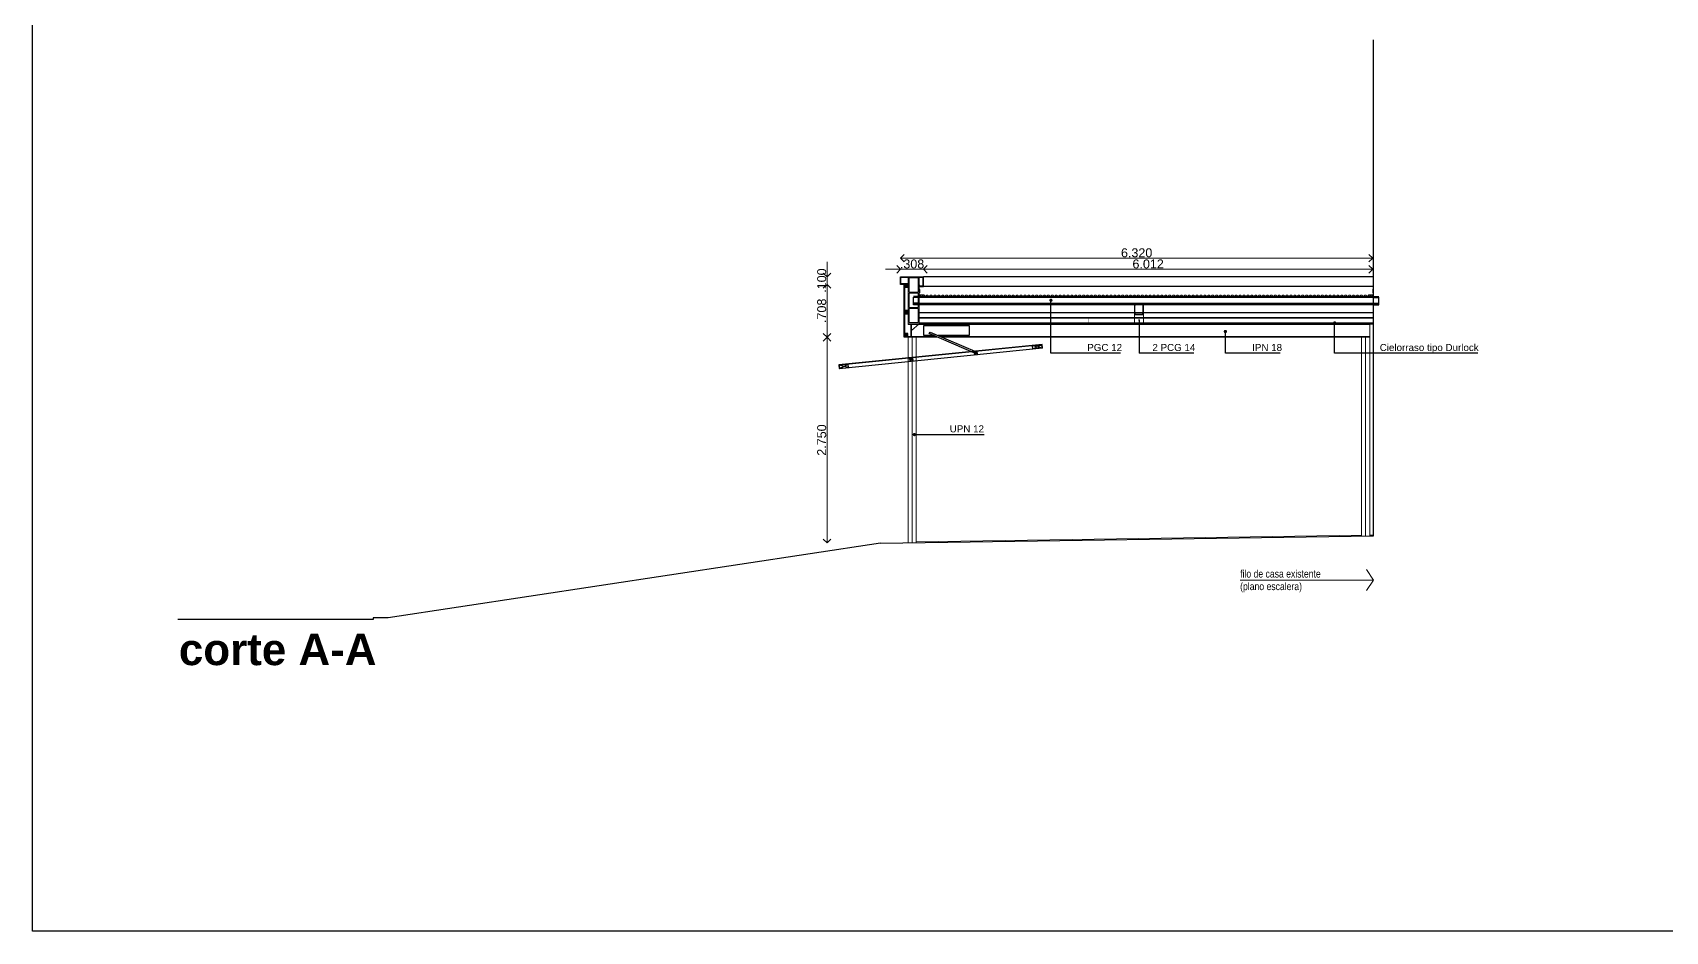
# Model space of a CAD drawing. Header units: millimetres. Extents: x 11902 to 12193, y 9935 to 10135.
# Drawn here: x 11902.22 to 11924.08, y 10058.99 to 10071.01 of the extents above; entities that cross this region are included whole.
import ezdxf

# ---------------------------------------------------------------- set-up
doc = ezdxf.new("R2010")
doc.units = ezdxf.units.MM
doc.linetypes.add('ACAD_ISO02W100', pattern=[15, 12, -3])
doc.layers.get('Defpoints').update_dxf_attribs({"color": 254})
doc.layers.add('000-COTAS ACUMULADAS', color=7, linetype='Continuous', lineweight=9, true_color=0xd10a0d)
doc.layers.add('cotas', color=7, linetype='Continuous', lineweight=5, true_color=0x1755a1)
for name, color, linetype in [('01-MUROS', 7, 'Continuous'), ('02-CARPINTERÍAS', 62, 'Continuous'), ('03-PROYECCIONES', 14, 'Continuous'), ('Estructura metalica', 155, 'Continuous')]:
    doc.layers.add(name, color=color, linetype=linetype)
doc.layers.add('A_Construccion Seca', color=146, linetype='Continuous', lineweight=13)
doc.layers.add('Construccion Seca', color=146, linetype='Continuous', lineweight=13)
doc.styles.add('arial1', font='arial.ttf', dxfattribs={"height": 0.002})
doc.styles.get("Standard").update_dxf_attribs({"font": 'arial.ttf'})
doc.dimstyles.new('ann linear', dxfattribs={"dimtxt": 0.12, "dimasz": 0.1, "dimexe": 0.01, "dimexo": 0.01, "dimgap": 0.01, "dimtad": 1, "dimzin": 4, "dimdsep": 46, "dimtxsty": 'Standard', "dimblk": 'OPEN90', "dimcen": 0.1, "dimse1": 1, "dimse2": 1, "dimclrd": 256, "dimclre": 1, "dimclrt": 256, "dimadec": 0, "dimazin": 0, "dimtfac": 1, "dimtix": 1, "dimtmove": 0, "dimatfit": 3, "dimldrblk": 'DOT', "dimfxl": 0, "dimtolj": 1, "dimtzin": 0, "dimlwd": -1, "dimarcsym": 0})

# ---------------------------------------------------------------- blocks, each defined once
blk = doc.blocks.new('_OPEN90')
at = {"color": 0, "linetype": 'ByBlock'}
for p, q in [((0, 0), (-1, 0)), ((-0.5, 0.5), (0, 0)), ((0, 0), (-0.5, -0.5))]:
    blk.add_line(p, q, dxfattribs=at)
blk = doc.blocks.new('*D204')
at = {"layer": 'cotas', "transparency": 16777216}
blk.add_line((11912.855, 10064.282), (11912.855, 10066.832), dxfattribs=at)
at = {"layer": 'Defpoints', "color": 0, "transparency": 16777216}
for p in [(11912.855, 10066.932), (11913.939, 10066.932), (11913.939, 10064.182)]:
    blk.add_point(p, dxfattribs=at)
at = {"layer": 'cotas', "transparency": 16777216, "xscale": 0.1, "yscale": 0.1, "zscale": 0.1}
for p, rotation in [((11912.855, 10066.932), 90), ((11912.855, 10064.182), 270)]:
    blk.add_blockref('_OPEN90', p, dxfattribs=dict(at, rotation=rotation))
at = {"layer": 'cotas', "transparency": 16777216, "insert": (11912.784, 10065.557), "char_height": 0.12, "attachment_point": 5, "rotation": 90}
blk.add_mtext('\\A1;2.750', dxfattribs=at)
blk = doc.blocks.new('_DOT')
at = {"color": 0, "linetype": 'ByBlock', "lineweight": -2}
blk.add_line((-0.5, 0), (-1, 0), dxfattribs=at)
at = {"color": 0, "linetype": 'ByBlock', "lineweight": -2, "const_width": 0.5}
blk.add_lwpolyline([(-0.25, 0, 1), (0.25, 0, 1)], format="xyb", close=True, dxfattribs=at)
blk = doc.blocks.new('*D205')
at = {"layer": 'cotas', "transparency": 16777216}
blk.add_line((11912.855, 10067.032), (11912.855, 10067.54), dxfattribs=at)
at = {"layer": 'Defpoints', "color": 0, "transparency": 16777216}
for p in [(11912.855, 10067.64), (11913.839, 10067.64), (11913.939, 10066.932)]:
    blk.add_point(p, dxfattribs=at)
at = {"layer": 'cotas', "transparency": 16777216, "xscale": 0.1, "yscale": 0.1, "zscale": 0.1}
for p, rotation in [((11912.855, 10067.64), 90), ((11912.855, 10066.932), 270)]:
    blk.add_blockref('_OPEN90', p, dxfattribs=dict(at, rotation=rotation))
at = {"layer": 'cotas', "transparency": 16777216, "insert": (11912.784, 10067.286), "char_height": 0.12, "attachment_point": 5, "rotation": 90}
blk.add_mtext('\\A1;.708', dxfattribs=at)
blk = doc.blocks.new('*D206')
at = {"layer": 'cotas', "transparency": 16777216}
for p, q in [((11912.855, 10067.84), (11912.855, 10067.94)), ((11912.855, 10067.64), (11912.855, 10067.74)), ((11912.855, 10067.54), (11912.855, 10067.44))]:
    blk.add_line(p, q, dxfattribs=at)
at = {"layer": 'Defpoints', "color": 0, "transparency": 16777216}
for p in [(11912.855, 10067.74), (11913.839, 10067.74), (11913.839, 10067.64)]:
    blk.add_point(p, dxfattribs=at)
at = {"layer": 'cotas', "transparency": 16777216, "xscale": 0.1, "yscale": 0.1, "zscale": 0.1}
for p, rotation in [((11912.855, 10067.74), 270), ((11912.855, 10067.64), 90)]:
    blk.add_blockref('_OPEN90', p, dxfattribs=dict(at, rotation=rotation))
at = {"layer": 'cotas', "transparency": 16777216, "insert": (11912.784, 10067.69), "char_height": 0.12, "attachment_point": 5, "rotation": 90}
blk.add_mtext('\\A1;.100', dxfattribs=at)
blk = doc.blocks.new('*D207')
at = {"layer": 'cotas', "transparency": 16777216}
for p, q in [((11913.739, 10067.841), (11913.639, 10067.841)), ((11913.839, 10067.841), (11914.147, 10067.841)), ((11914.247, 10067.841), (11914.347, 10067.841))]:
    blk.add_line(p, q, dxfattribs=at)
at = {"layer": 'Defpoints', "color": 0, "transparency": 16777216}
for p in [(11914.147, 10067.841), (11913.839, 10067.74), (11914.147, 10067.74)]:
    blk.add_point(p, dxfattribs=at)
at = {"layer": 'cotas', "transparency": 16777216, "xscale": 0.1, "yscale": 0.1, "zscale": 0.1}
blk.add_blockref('_OPEN90', (11913.839, 10067.841), dxfattribs=at)
at = {"layer": 'cotas', "transparency": 16777216, "xscale": 0.1, "yscale": 0.1, "zscale": 0.1, "rotation": 180}
blk.add_blockref('_OPEN90', (11914.147, 10067.841), dxfattribs=at)
at = {"layer": 'cotas', "transparency": 16777216, "insert": (11913.993, 10067.912), "char_height": 0.12, "attachment_point": 5}
blk.add_mtext('\\A1;.308', dxfattribs=at)
blk = doc.blocks.new('*D208')
at = {"layer": 'cotas', "transparency": 16777216}
blk.add_line((11914.247, 10067.841), (11920.059, 10067.841), dxfattribs=at)
at = {"layer": 'Defpoints', "color": 0, "transparency": 16777216}
for p in [(11920.159, 10067.841), (11914.147, 10067.74), (11920.159, 10067.692)]:
    blk.add_point(p, dxfattribs=at)
at = {"layer": 'cotas', "transparency": 16777216, "xscale": 0.1, "yscale": 0.1, "zscale": 0.1, "rotation": 180}
blk.add_blockref('_OPEN90', (11914.147, 10067.841), dxfattribs=at)
at = {"layer": 'cotas', "transparency": 16777216, "xscale": 0.1, "yscale": 0.1, "zscale": 0.1}
blk.add_blockref('_OPEN90', (11920.159, 10067.841), dxfattribs=at)
at = {"layer": 'cotas', "transparency": 16777216, "insert": (11917.153, 10067.912), "char_height": 0.12, "attachment_point": 5}
blk.add_mtext('\\A1;6.012', dxfattribs=at)
blk = doc.blocks.new('*D209')
at = {"layer": 'cotas', "transparency": 16777216}
blk.add_line((11913.939, 10067.99), (11920.059, 10067.99), dxfattribs=at)
at = {"layer": 'Defpoints', "color": 0, "transparency": 16777216}
for p in [(11920.159, 10067.99), (11913.839, 10067.74), (11920.159, 10067.692)]:
    blk.add_point(p, dxfattribs=at)
at = {"layer": 'cotas', "transparency": 16777216, "xscale": 0.1, "yscale": 0.1, "zscale": 0.1, "rotation": 180}
blk.add_blockref('_OPEN90', (11913.839, 10067.99), dxfattribs=at)
at = {"layer": 'cotas', "transparency": 16777216, "xscale": 0.1, "yscale": 0.1, "zscale": 0.1}
blk.add_blockref('_OPEN90', (11920.159, 10067.99), dxfattribs=at)
at = {"layer": 'cotas', "transparency": 16777216, "insert": (11916.999, 10068.061), "char_height": 0.12, "attachment_point": 5}
blk.add_mtext('\\A1;6.320', dxfattribs=at)

msp = doc.modelspace()

# ---------------------------------------------------------------- hatches: boundary and pattern name
at = {"layer": '02-CARPINTERÍAS'}
h = msp.add_hatch(color=253, dxfattribs=at)
h.dxf.hatch_style = 1
h.paths.add_polyline_path([(11917.0293, 10067.3743), (11916.9693, 10067.3743), (11916.9693, 10067.2343), (11917.0293, 10067.2343), (11917.0293, 10067.238, 0.4052533), (11917.0249, 10067.2425), (11916.985, 10067.2439, -0.4052533), (11916.9763, 10067.2529), (11916.9763, 10067.3557, -0.4022877), (11916.9849, 10067.3647), (11917.0249, 10067.3661, 0.4022877), (11917.0293, 10067.3706)])
h.paths.add_polyline_path([(11917.0893, 10067.3743), (11917.0293, 10067.3743), (11917.0293, 10067.3706, 0.4052533), (11917.0336, 10067.3661), (11917.0735, 10067.3647, -0.4052533), (11917.0823, 10067.3557), (11917.0823, 10067.2529, -0.4022877), (11917.0736, 10067.2439), (11917.0336, 10067.2425, 0.4022877), (11917.0293, 10067.238), (11917.0293, 10067.2343), (11917.0893, 10067.2343)])
h = msp.add_hatch(color=253, dxfattribs=at)
h.dxf.hatch_style = 1
h.paths.add_polyline_path([(11914.098, 10067.1124), (11920.1584, 10067.1124), (11920.1584, 10067.1194), (11914.098, 10067.1194)])

# ---------------------------------------------------------------- linework, layer by layer
for p, q in [((11915.8517, 10066.7184), (11915.8517, 10067.4267)), ((11920.1693, 10067.2594), (11914.0872, 10067.2594)), ((11920.1693, 10067.2581), (11914.0872, 10067.2581)), ((11920.1693, 10067.1907), (11914.0872, 10067.1907)), ((11920.1693, 10067.1894), (11914.0872, 10067.1894)), ((11917.0314, 10067.1621), (11917.0314, 10066.7184)), ((11918.1869, 10066.7184), (11918.1869, 10067.0089)), ((11919.6495, 10066.7184), (11919.6495, 10067.124))]:
    msp.add_line(p, q)
for points, const_width in [([(11915.8626, 10067.4267, 1), (11915.8408, 10067.4267, 1)], 0.0218), ([(11917.0259, 10067.1621, 1), (11917.0368, 10067.1621, 1)], 0.0109), ([(11918.1977, 10067.0089, 1), (11918.176, 10067.0089, 1)], 0.0218), ([(11919.6604, 10067.124, 1), (11919.6386, 10067.124, 1)], 0.0218), ([(11914.0348, 10065.6301, 1), (11914.013, 10065.6301, 1)], 0.0218)]:
    msp.add_lwpolyline(points, format="xyb", close=True, dxfattribs=dict(const_width=const_width))
msp.add_lwpolyline([(11914.098, 10067.1124), (11920.1584, 10067.1124), (11920.1584, 10067.1194), (11914.098, 10067.1194)], close=True)
for points in [[(11916.7808, 10066.7184), (11915.8517, 10066.7184)], [(11917.7644, 10066.7184), (11917.0314, 10066.7184)], [(11918.9199, 10066.7184), (11918.1869, 10066.7184)], [(11921.5666, 10066.7184), (11919.6495, 10066.7184)], [(11914.0239, 10065.6301), (11914.9569, 10065.6301)]]:
    msp.add_lwpolyline(points)
at = {"layer": '000-COTAS ACUMULADAS'}
for p, q in [((11914.0928, 10067.6342), (11914.0872, 10067.6404)), ((11920.1637, 10067.6342), (11920.1693, 10067.6404))]:
    msp.add_line(p, q, dxfattribs=at)
for points in [[(11914.0925, 10067.5609), (11914.0925, 10067.526), (11914.0975, 10067.526), (11914.0975, 10067.5723), (11914.09, 10067.5905), (11914.09, 10067.6291), (11914.0928, 10067.6342)], [(11920.164, 10067.5609), (11920.164, 10067.526), (11920.159, 10067.526), (11920.159, 10067.5723), (11920.1665, 10067.5905), (11920.1665, 10067.6291), (11920.1637, 10067.6342)], [(11914.09, 10067.5016), (11914.09, 10067.5648), (11914.095, 10067.5648), (11914.095, 10067.531)], [(11914.09, 10067.5016), (11914.15, 10067.5016), (11914.1596, 10067.4898)], [(11920.1665, 10067.5016), (11920.1064, 10067.5016), (11920.0969, 10067.4898)], [(11920.1665, 10067.5016), (11920.1665, 10067.5648), (11920.1615, 10067.5648), (11920.1615, 10067.531)], [(11918.3858, 10063.6842), (11920.1693, 10063.6842), (11920.0767, 10063.5425)], [(11918.5621, 10063.6842), (11920.1693, 10063.6842), (11920.0767, 10063.8259)]]:
    msp.add_lwpolyline(points, dxfattribs=at)
at = {"layer": '01-MUROS'}
for p, q in [((11920.1693, 10064.2768), (11920.1693, 10070.9118)), ((11913.5693, 10064.1768), (11906.9793, 10063.1768)), ((11913.5693, 10064.1768), (11920.1693, 10064.2768)), ((11906.7793, 10063.1568), (11904.1668, 10063.1568)), ((11906.9793, 10063.1768), (11906.7793, 10063.1768)), ((11906.7793, 10063.1768), (11906.7793, 10063.1568))]:
    msp.add_line(p, q, dxfattribs=at)
at = {"layer": '02-CARPINTERÍAS'}
for p, q in [((11913.9379, 10067.6012), (11913.8943, 10067.6448)), ((11913.8943, 10067.6012), (11913.9379, 10067.6448)), ((11920.1693, 10067.7398), (11914.1471, 10067.7398)), ((11920.1693, 10067.613), (11914.1471, 10067.613)), ((11913.9379, 10067.2455), (11913.8943, 10067.2892)), ((11913.8943, 10067.2455), (11913.9379, 10067.2892)), ((11913.9379, 10066.9374), (11913.8943, 10066.9811)), ((11913.8943, 10066.9374), (11913.9379, 10066.9811)), ((11913.9379, 10066.9374), (11913.9379, 10066.9324)), ((11914.8707, 10066.7016), (11914.8229, 10066.7407)), ((11914.8273, 10066.6972), (11914.8664, 10066.745)), ((11915.7341, 10066.7882), (11915.6067, 10066.8193)), ((11915.6111, 10066.7759), (11915.7297, 10066.8317)), ((11913.144, 10066.5283), (11913.0166, 10066.5594)), ((11913.021, 10066.516), (11913.1396, 10066.5717)), ((11914.0074, 10066.6149), (11913.9596, 10066.654)), ((11913.9639, 10066.6106), (11914.003, 10066.6584))]:
    msp.add_line(p, q, dxfattribs=at)
for points in [[(11902.2223, 10089.1812), (11942.0858, 10089.1812), (11942.0858, 10058.9852), (11902.2223, 10058.9852)], [(11913.8943, 10067.6012), (11913.9379, 10067.6012), (11913.9379, 10067.6448), (11913.8943, 10067.6448)], [(11913.8943, 10067.2455), (11913.9379, 10067.2455), (11913.9379, 10067.2892), (11913.8943, 10067.2892)], [(11913.8943, 10066.9374), (11913.9379, 10066.9374), (11913.9379, 10066.9811), (11913.8943, 10066.9811)], [(11914.2232, 10066.9829), (11914.2351, 10067.002), (11914.8635, 10066.7317), (11914.8516, 10066.7126)], [(11915.7391, 10066.7887), (11915.7342, 10066.8371), (11913.0111, 10066.5639), (11913.016, 10066.5155)], [(11914.8273, 10066.6972), (11914.8707, 10066.7016), (11914.8664, 10066.745), (11914.8229, 10066.7407)], [(11915.7341, 10066.7882), (11915.6111, 10066.7759), (11915.6067, 10066.8193), (11915.7297, 10066.8317)], [(11913.021, 10066.516), (11913.144, 10066.5283), (11913.1396, 10066.5717), (11913.0166, 10066.5594)], [(11913.9639, 10066.6106), (11914.0074, 10066.6149), (11914.003, 10066.6584), (11913.9596, 10066.654)]]:
    msp.add_lwpolyline(points, close=True, dxfattribs=at)
for points in [[(11913.9379, 10066.9324), (11913.8893, 10066.9324), (11913.8893, 10067.6398), (11913.8393, 10067.6398), (11913.8393, 10067.7398), (11914.1471, 10067.7398)], [(11913.9379, 10066.9374), (11913.8943, 10066.9374), (11913.8943, 10067.6448), (11913.8443, 10067.6448), (11913.8443, 10067.7348), (11914.1421, 10067.7348)], [(11914.0921, 10067.613), (11914.1471, 10067.613), (11914.1471, 10067.7398)], [(11914.0921, 10067.613), (11914.0921, 10067.618), (11914.1421, 10067.618), (11914.1421, 10067.7348)], [(11914.287, 10066.9555), (11914.1491, 10066.9555), (11914.1491, 10067.0894), (11914.7565, 10067.0894), (11914.7565, 10066.9555), (11914.3434, 10066.9555)], [(11915.7341, 10066.7882), (11915.7297, 10066.8317), (11913.0166, 10066.5594), (11913.021, 10066.516)]]:
    msp.add_lwpolyline(points, dxfattribs=at)
at = {"layer": '03-PROYECCIONES', "linetype": 'ACAD_ISO02W100', "ltscale": 0.001}
for p, q in [((11914.0872, 10067.4794), (11914.0143, 10067.4794)), ((11914.0143, 10067.368), (11914.0143, 10067.4794)), ((11914.0872, 10067.4642), (11914.0143, 10067.4642)), ((11920.1693, 10067.4794), (11920.2422, 10067.4794)), ((11920.1693, 10067.4642), (11920.2422, 10067.4642)), ((11920.2422, 10067.368), (11920.2422, 10067.4794)), ((11914.0872, 10067.3895), (11914.0143, 10067.3895)), ((11914.0872, 10067.3743), (11914.0143, 10067.3743)), ((11914.0872, 10067.368), (11914.0143, 10067.368)), ((11920.1693, 10067.3895), (11920.2422, 10067.3895)), ((11920.1693, 10067.3743), (11920.2422, 10067.3743)), ((11920.1693, 10067.368), (11920.2422, 10067.368))]:
    msp.add_line(p, q, dxfattribs=at)
at = {"layer": 'A_Construccion Seca', "const_width": 0.0005}
for points in [[(11914.128, 10067.1207), (11914.133, 10067.1207), (11914.133, 10067.1194), (11914.098, 10067.1194), (11914.098, 10067.1223), (11914.0996, 10067.1246), (11914.0996, 10067.1843), (11914.098, 10067.1866), (11914.098, 10067.1894), (11914.133, 10067.1894), (11914.133, 10067.1881), (11914.128, 10067.1881)], [(11914.8812, 10067.1207), (11914.8862, 10067.1207), (11914.8862, 10067.1194), (11914.8512, 10067.1194), (11914.8512, 10067.1223), (11914.8527, 10067.1246), (11914.8527, 10067.1843), (11914.8512, 10067.1866), (11914.8512, 10067.1894), (11914.8862, 10067.1894), (11914.8862, 10067.1881), (11914.8812, 10067.1881)], [(11915.6344, 10067.1207), (11915.6394, 10067.1207), (11915.6394, 10067.1194), (11915.6044, 10067.1194), (11915.6044, 10067.1223), (11915.6059, 10067.1246), (11915.6059, 10067.1843), (11915.6044, 10067.1866), (11915.6044, 10067.1894), (11915.6394, 10067.1894), (11915.6394, 10067.1881), (11915.6344, 10067.1881)], [(11916.3875, 10067.1207), (11916.3926, 10067.1207), (11916.3926, 10067.1194), (11916.3576, 10067.1194), (11916.3576, 10067.1223), (11916.3591, 10067.1246), (11916.3591, 10067.1843), (11916.3576, 10067.1866), (11916.3576, 10067.1894), (11916.3926, 10067.1894), (11916.3926, 10067.1881), (11916.3875, 10067.1881)], [(11917.1407, 10067.1207), (11917.1457, 10067.1207), (11917.1457, 10067.1194), (11917.1107, 10067.1194), (11917.1107, 10067.1223), (11917.1122, 10067.1246), (11917.1122, 10067.1843), (11917.1107, 10067.1866), (11917.1107, 10067.1894), (11917.1457, 10067.1894), (11917.1457, 10067.1881), (11917.1407, 10067.1881)], [(11917.8939, 10067.1207), (11917.8989, 10067.1207), (11917.8989, 10067.1194), (11917.8639, 10067.1194), (11917.8639, 10067.1223), (11917.8654, 10067.1246), (11917.8654, 10067.1843), (11917.8639, 10067.1866), (11917.8639, 10067.1894), (11917.8989, 10067.1894), (11917.8989, 10067.1881), (11917.8939, 10067.1881)], [(11918.6471, 10067.1207), (11918.6521, 10067.1207), (11918.6521, 10067.1194), (11918.6171, 10067.1194), (11918.6171, 10067.1223), (11918.6186, 10067.1246), (11918.6186, 10067.1843), (11918.6171, 10067.1866), (11918.6171, 10067.1894), (11918.6521, 10067.1894), (11918.6521, 10067.1881), (11918.6471, 10067.1881)], [(11919.4002, 10067.1207), (11919.4052, 10067.1207), (11919.4052, 10067.1194), (11919.3702, 10067.1194), (11919.3702, 10067.1223), (11919.3718, 10067.1246), (11919.3718, 10067.1843), (11919.3702, 10067.1866), (11919.3702, 10067.1894), (11919.4052, 10067.1894), (11919.4052, 10067.1881), (11919.4002, 10067.1881)], [(11920.1284, 10067.1207), (11920.1234, 10067.1207), (11920.1234, 10067.1194), (11920.1584, 10067.1194), (11920.1584, 10067.1223), (11920.1569, 10067.1246), (11920.1569, 10067.1843), (11920.1584, 10067.1866), (11920.1584, 10067.1894), (11920.1234, 10067.1894), (11920.1234, 10067.1881), (11920.1284, 10067.1881)]]:
    msp.add_lwpolyline(points, dxfattribs=at)
at = {"layer": 'Construccion Seca', "const_width": 0.0005}
for points in [[(11914.1073, 10067.1124), (11914.098, 10067.1124, -2.4142136), (11914.097, 10067.1134), (11914.097, 10067.1206, 0.4142136), (11914.0965, 10067.1211), (11914.0872, 10067.1211)], [(11920.1491, 10067.1124), (11920.1584, 10067.1124, 2.4142136), (11920.1594, 10067.1134), (11920.1594, 10067.1206, -0.4142136), (11920.1599, 10067.1211), (11920.1693, 10067.1211)]]:
    msp.add_lwpolyline(points, format="xyb", dxfattribs=at)
at = {"layer": 'cotas'}
for p, q in [((11916.9693, 10067.2343), (11916.9693, 10067.1124)), ((11917.0893, 10067.2343), (11917.0893, 10067.1124)), ((11920.1193, 10067.1124), (11913.9393, 10067.1124)), ((11920.1193, 10067.1025), (11914.0175, 10067.1025)), ((11920.1193, 10064.2761), (11920.1193, 10067.1124)), ((11913.9393, 10064.1824), (11913.9393, 10066.9324)), ((11914.3406, 10066.9324), (11913.9393, 10066.9324)), ((11913.9943, 10064.1832), (11913.9943, 10066.9324)), ((11914.3176, 10066.9423), (11914.0175, 10066.9423)), ((11914.0493, 10064.1824), (11914.0493, 10066.9324)), ((11920.1193, 10066.9423), (11914.374, 10066.9423)), ((11920.1193, 10066.9324), (11914.397, 10066.9324)), ((11920.0093, 10064.2744), (11920.0093, 10066.9324)), ((11920.0643, 10064.2752), (11920.0643, 10066.9324)), ((11914.0493, 10064.1941), (11920.0093, 10064.2844)), ((11920.1193, 10064.2861), (11920.1593, 10064.2867))]:
    msp.add_line(p, q, dxfattribs=at)
for points in [[(11916.9763, 10067.3557, -0.4022877), (11916.9849, 10067.3647), (11917.0249, 10067.3661, 0.4022877), (11917.0293, 10067.3706), (11917.0293, 10067.3743), (11916.9693, 10067.3743), (11916.9693, 10067.2343), (11917.0293, 10067.2343), (11917.0293, 10067.238, 0.4022877), (11917.0249, 10067.2425), (11916.9849, 10067.2439, -0.4022877), (11916.9763, 10067.2529)], [(11917.0823, 10067.3557, 0.4022877), (11917.0736, 10067.3647), (11917.0336, 10067.3661, -0.4022877), (11917.0293, 10067.3706), (11917.0293, 10067.3743), (11917.0893, 10067.3743), (11917.0893, 10067.2343), (11917.0293, 10067.2343), (11917.0293, 10067.238, -0.4022877), (11917.0336, 10067.2425), (11917.0736, 10067.2439, 0.4022877), (11917.0823, 10067.2529)]]:
    msp.add_lwpolyline(points, format="xyb", close=True, dxfattribs=at)
for points in [[(11913.9897, 10067.101), (11914.0175, 10067.1025, 0.395382), (11914.0213, 10067.1065), (11914.0213, 10067.1124), (11913.9393, 10067.1124), (11913.9393, 10067.1065, 0.395382), (11913.943, 10067.1025), (11913.9709, 10067.101)], [(11913.9708, 10067.101, -0.3954828), (11913.977, 10067.0944), (11913.977, 10066.9504, -0.3954828), (11913.9708, 10066.9439)], [(11913.9897, 10066.9439, -0.3954828), (11913.9835, 10066.9504), (11913.9835, 10067.0944, -0.3954828), (11913.9897, 10067.101)], [(11913.9709, 10066.9439), (11913.943, 10066.9423, 0.395382), (11913.9393, 10066.9383), (11913.9393, 10066.9324), (11914.0213, 10066.9324), (11914.0213, 10066.9383)], [(11913.9897, 10066.9439), (11914.0175, 10066.9423, -0.395382), (11914.0213, 10066.9383)]]:
    msp.add_lwpolyline(points, format="xyb", dxfattribs=at)
at = {"layer": 'Estructura metalica', "lineweight": 0, "ltscale": 0.03}
for p, q in [((11913.9393, 10067.1124), (11913.9393, 10067.7324)), ((11914.0872, 10067.7324), (11913.9393, 10067.7324)), ((11914.0872, 10067.1124), (11914.0872, 10067.7324)), ((11920.1677, 10067.4794), (11914.0872, 10067.4794)), ((11920.172, 10067.4642), (11914.0872, 10067.4642)), ((11920.172, 10067.3895), (11914.0872, 10067.3895)), ((11920.1693, 10067.3743), (11914.0872, 10067.3743)), ((11916.9693, 10067.368), (11914.0872, 10067.368)), ((11917.0301, 10067.368), (11917.0284, 10067.368)), ((11920.1693, 10067.368), (11917.0893, 10067.368))]:
    msp.add_line(p, q, dxfattribs=at)
for points in [[(11913.9543, 10067.5374), (11914.0743, 10067.5374), (11914.0743, 10067.7274), (11913.9543, 10067.7274)], [(11913.9543, 10067.3324), (11914.0743, 10067.3324), (11914.0743, 10067.5224), (11913.9543, 10067.5224)], [(11913.9543, 10067.1274), (11914.0743, 10067.1274), (11914.0743, 10067.3174), (11913.9543, 10067.3174)]]:
    msp.add_lwpolyline(points, close=True, dxfattribs=at)
for points in [[(11918.6456, 10067.4974, 0.231286), (11918.6356, 10067.4925), (11918.6295, 10067.4843, -0.4930174), (11918.6094, 10067.4843), (11918.6033, 10067.4925, 0.231286), (11918.5933, 10067.4974, 0.231286), (11918.5833, 10067.4925), (11918.5771, 10067.4843, -0.4930174), (11918.557, 10067.4843), (11918.5509, 10067.4925, 0.231286), (11918.5409, 10067.4974, 0.231286), (11918.5309, 10067.4925), (11918.5248, 10067.4843, -0.4930174), (11918.5047, 10067.4843), (11918.4985, 10067.4925, 0.231286), (11918.4885, 10067.4974, 0.231286), (11918.4785, 10067.4925), (11918.4724, 10067.4843, -0.4930174), (11918.4523, 10067.4843), (11918.4462, 10067.4925, 0.231286), (11918.4362, 10067.4974, 0.231286), (11918.4262, 10067.4925), (11918.42, 10067.4843, -0.4930174), (11918.3999, 10067.4843), (11918.3938, 10067.4925, 0.231286), (11918.3838, 10067.4974, 0.231286), (11918.3738, 10067.4925), (11918.3677, 10067.4843, -0.4930174), (11918.3476, 10067.4843), (11918.3414, 10067.4925, 0.231286), (11918.3314, 10067.4974, 0.231286), (11918.3214, 10067.4925), (11918.3153, 10067.4843, -0.4930174), (11918.2952, 10067.4843), (11918.2891, 10067.4925, 0.231286), (11918.2791, 10067.4974, 0.231286), (11918.2691, 10067.4925), (11918.263, 10067.4843, -0.4930174), (11918.2428, 10067.4843), (11918.2367, 10067.4925, 0.231286), (11918.2267, 10067.4974, 0.231286), (11918.2167, 10067.4925), (11918.2106, 10067.4843, -0.4930174), (11918.1905, 10067.4843), (11918.1844, 10067.4925, 0.231286), (11918.1743, 10067.4974, 0.231286), (11918.1643, 10067.4925), (11918.1582, 10067.4843, -0.4930174), (11918.1381, 10067.4843), (11918.132, 10067.4925, 0.231286), (11918.122, 10067.4974, 0.231286), (11918.112, 10067.4925), (11918.1059, 10067.4843, -0.4930174), (11918.0857, 10067.4843), (11918.0796, 10067.4925, 0.231286), (11918.0696, 10067.4974, 0.231286), (11918.0596, 10067.4925), (11918.0535, 10067.4843, -0.4930174), (11918.0334, 10067.4843), (11918.0273, 10067.4925, 0.231286), (11918.0173, 10067.4974, 0.231286), (11918.0073, 10067.4925), (11918.0011, 10067.4843, -0.4930174), (11917.981, 10067.4843), (11917.9749, 10067.4925, 0.231286), (11917.9649, 10067.4974, 0.231286), (11917.9549, 10067.4925), (11917.9488, 10067.4843, -0.4930174), (11917.9287, 10067.4843), (11917.9225, 10067.4925, 0.231286), (11917.9125, 10067.4974, 0.231286), (11917.9025, 10067.4925), (11917.8964, 10067.4843, -0.4930174), (11917.8763, 10067.4843), (11917.8702, 10067.4925, 0.231286), (11917.8602, 10067.4974, 0.231286), (11917.8502, 10067.4925), (11917.844, 10067.4843, -0.4930174), (11917.8239, 10067.4843), (11917.8178, 10067.4925, 0.231286), (11917.8078, 10067.4974, 0.231286), (11917.7978, 10067.4925), (11917.7917, 10067.4843, -0.4930174), (11917.7716, 10067.4843), (11917.7654, 10067.4925, 0.231286), (11917.7554, 10067.4974, 0.231286), (11917.7454, 10067.4925), (11917.7393, 10067.4843, -0.4930174), (11917.7192, 10067.4843), (11917.7131, 10067.4925, 0.231286), (11917.7031, 10067.4974, 0.231286), (11917.6931, 10067.4925), (11917.687, 10067.4843, -0.4930174), (11917.6668, 10067.4843), (11917.6607, 10067.4925, 0.231286), (11917.6507, 10067.4974, 0.231286), (11917.6407, 10067.4925), (11917.6346, 10067.4843, -0.4930174), (11917.6145, 10067.4843), (11917.6084, 10067.4925, 0.231286), (11917.5983, 10067.4974, 0.231286), (11917.5883, 10067.4925), (11917.5822, 10067.4843, -0.4930174), (11917.5621, 10067.4843), (11917.556, 10067.4925, 0.231286), (11917.546, 10067.4974, 0.231286), (11917.536, 10067.4925), (11917.5299, 10067.4843, -0.4930174), (11917.5097, 10067.4843), (11917.5036, 10067.4925, 0.231286), (11917.4936, 10067.4974, 0.231286), (11917.4836, 10067.4925), (11917.4775, 10067.4843, -0.4930174), (11917.4574, 10067.4843), (11917.4513, 10067.4925, 0.231286), (11917.4413, 10067.4974, 0.231286), (11917.4313, 10067.4925), (11917.4251, 10067.4843, -0.4930174), (11917.405, 10067.4843), (11917.3989, 10067.4925, 0.231286), (11917.3889, 10067.4974, 0.231286), (11917.3789, 10067.4925), (11917.3728, 10067.4843, -0.4930174), (11917.3527, 10067.4843), (11917.3465, 10067.4925, 0.231286), (11917.3365, 10067.4974, 0.231286), (11917.3265, 10067.4925), (11917.3204, 10067.4843, -0.4930174), (11917.3003, 10067.4843), (11917.2942, 10067.4925, 0.231286), (11917.2842, 10067.4974, 0.231286), (11917.2742, 10067.4925), (11917.268, 10067.4843, -0.4930174), (11917.2479, 10067.4843), (11917.2418, 10067.4925, 0.231286), (11917.2318, 10067.4974, 0.231286), (11917.2218, 10067.4925), (11917.2157, 10067.4843, -0.4930174), (11917.1956, 10067.4843), (11917.1894, 10067.4925, 0.231286), (11917.1794, 10067.4974, 0.231286), (11917.1694, 10067.4925), (11917.1633, 10067.4843, -0.4930174), (11917.1432, 10067.4843), (11917.1371, 10067.4925, 0.231286), (11917.1271, 10067.4974, 0.231286), (11917.1171, 10067.4925), (11917.111, 10067.4843, -0.4930174), (11917.0908, 10067.4843), (11917.0847, 10067.4925, 0.231286), (11917.0747, 10067.4974, 0.231286), (11917.0647, 10067.4925), (11917.0586, 10067.4843, -0.4930174), (11917.0385, 10067.4843), (11917.0324, 10067.4925, 0.231286), (11917.0223, 10067.4974, 0.231286), (11917.0123, 10067.4925), (11917.0062, 10067.4843, -0.4930174), (11916.9861, 10067.4843), (11916.98, 10067.4925, 0.231286), (11916.97, 10067.4974, 0.231286), (11916.96, 10067.4925), (11916.9539, 10067.4843, -0.4930174), (11916.9337, 10067.4843), (11916.9276, 10067.4925, 0.231286), (11916.9176, 10067.4974, 0.231286), (11916.9076, 10067.4925), (11916.9015, 10067.4843, -0.4930174), (11916.8814, 10067.4843), (11916.8753, 10067.4925, 0.231286), (11916.8653, 10067.4974, 0.231286), (11916.8553, 10067.4925), (11916.8491, 10067.4843, -0.4930174), (11916.829, 10067.4843), (11916.8229, 10067.4925, 0.231286), (11916.8129, 10067.4974, 0.231286), (11916.8029, 10067.4925), (11916.7968, 10067.4843, -0.4930174), (11916.7767, 10067.4843), (11916.7705, 10067.4925, 0.231286), (11916.7605, 10067.4974, 0.231286), (11916.7505, 10067.4925), (11916.7444, 10067.4843, -0.4930174), (11916.7243, 10067.4843), (11916.7182, 10067.4925, 0.231286), (11916.7082, 10067.4974, 0.231286), (11916.6982, 10067.4925), (11916.692, 10067.4843, -0.4930174), (11916.6719, 10067.4843), (11916.6658, 10067.4925, 0.231286), (11916.6558, 10067.4974, 0.231286), (11916.6458, 10067.4925), (11916.6397, 10067.4843, -0.4930174), (11916.6196, 10067.4843), (11916.6134, 10067.4925, 0.231286), (11916.6034, 10067.4974, 0.231286), (11916.5934, 10067.4925), (11916.5873, 10067.4843, -0.4930174), (11916.5672, 10067.4843), (11916.5611, 10067.4925, 0.231286), (11916.5511, 10067.4974, 0.231286), (11916.5411, 10067.4925), (11916.535, 10067.4843, -0.4930174), (11916.5148, 10067.4843), (11916.5087, 10067.4925, 0.231286), (11916.4987, 10067.4974, 0.231286), (11916.4887, 10067.4925), (11916.4826, 10067.4843, -0.4930174), (11916.4625, 10067.4843), (11916.4564, 10067.4925, 0.231286), (11916.4463, 10067.4974, 0.231286), (11916.4363, 10067.4925), (11916.4302, 10067.4843, -0.4930174), (11916.4101, 10067.4843), (11916.404, 10067.4925, 0.231286), (11916.394, 10067.4974, 0.231286), (11916.384, 10067.4925), (11916.3779, 10067.4843, -0.4930174), (11916.3577, 10067.4843), (11916.3516, 10067.4925, 0.231286), (11916.3416, 10067.4974, 0.231286), (11916.3316, 10067.4925), (11916.3255, 10067.4843, -0.4930174), (11916.3054, 10067.4843), (11916.2993, 10067.4925, 0.231286), (11916.2893, 10067.4974, 0.231286), (11916.2793, 10067.4925), (11916.2731, 10067.4843, -0.4930174), (11916.253, 10067.4843), (11916.2469, 10067.4925, 0.231286), (11916.2369, 10067.4974, 0.231286), (11916.2269, 10067.4925), (11916.2208, 10067.4843, -0.4930174), (11916.2007, 10067.4843), (11916.1945, 10067.4925, 0.231286), (11916.1845, 10067.4974, 0.231286), (11916.1745, 10067.4925), (11916.1684, 10067.4843, -0.4930174), (11916.1483, 10067.4843), (11916.1422, 10067.4925, 0.231286), (11916.1322, 10067.4974, 0.231286), (11916.1222, 10067.4925), (11916.116, 10067.4843, -0.4930174), (11916.0959, 10067.4843), (11916.0898, 10067.4925, 0.231286), (11916.0798, 10067.4974, 0.231286), (11916.0698, 10067.4925), (11916.0637, 10067.4843, -0.4930174), (11916.0436, 10067.4843), (11916.0374, 10067.4925, 0.231286), (11916.0274, 10067.4974, 0.231286), (11916.0174, 10067.4925), (11916.0113, 10067.4843, -0.4930174), (11915.9912, 10067.4843), (11915.9851, 10067.4925, 0.231286), (11915.9751, 10067.4974, 0.231286), (11915.9651, 10067.4925), (11915.959, 10067.4843, -0.4930174), (11915.9388, 10067.4843), (11915.9327, 10067.4925, 0.231286), (11915.9227, 10067.4974, 0.231286), (11915.9127, 10067.4925), (11915.9066, 10067.4843, -0.4930174), (11915.8865, 10067.4843), (11915.8804, 10067.4925, 0.231286), (11915.8703, 10067.4974, 0.231286), (11915.8603, 10067.4925), (11915.8542, 10067.4843, -0.4930174), (11915.8341, 10067.4843), (11915.828, 10067.4925, 0.231286), (11915.818, 10067.4974, 0.231286), (11915.808, 10067.4925), (11915.8019, 10067.4843, -0.4930174), (11915.7817, 10067.4843), (11915.7756, 10067.4925, 0.231286), (11915.7656, 10067.4974, 0.231286), (11915.7556, 10067.4925), (11915.7495, 10067.4843, -0.4930174), (11915.7294, 10067.4843), (11915.7233, 10067.4925, 0.231286), (11915.7133, 10067.4974, 0.231286), (11915.7033, 10067.4925), (11915.6971, 10067.4843, -0.4930174), (11915.677, 10067.4843), (11915.6709, 10067.4925, 0.231286), (11915.6609, 10067.4974, 0.231286), (11915.6509, 10067.4925), (11915.6448, 10067.4843, -0.4930174), (11915.6247, 10067.4843), (11915.6185, 10067.4925, 0.231286), (11915.6085, 10067.4974, 0.231286), (11915.5985, 10067.4925), (11915.5924, 10067.4843, -0.4930174), (11915.5723, 10067.4843), (11915.5662, 10067.4925, 0.231286), (11915.5562, 10067.4974, 0.231286), (11915.5462, 10067.4925), (11915.54, 10067.4843, -0.4930174), (11915.5199, 10067.4843), (11915.5138, 10067.4925, 0.231286), (11915.5038, 10067.4974, 0.231286), (11915.4938, 10067.4925), (11915.4877, 10067.4843, -0.4930174), (11915.4676, 10067.4843), (11915.4614, 10067.4925, 0.231286), (11915.4514, 10067.4974, 0.231286), (11915.4414, 10067.4925), (11915.4353, 10067.4843, -0.4930174), (11915.4152, 10067.4843), (11915.4091, 10067.4925, 0.231286), (11915.3991, 10067.4974, 0.231286), (11915.3891, 10067.4925), (11915.383, 10067.4843, -0.4930174), (11915.3628, 10067.4843), (11915.3567, 10067.4925, 0.231286), (11915.3467, 10067.4974, 0.231286), (11915.3367, 10067.4925), (11915.3306, 10067.4843, -0.4930174), (11915.3105, 10067.4843), (11915.3044, 10067.4925, 0.231286), (11915.2943, 10067.4974, 0.231286), (11915.2843, 10067.4925), (11915.2782, 10067.4843, -0.4930174), (11915.2581, 10067.4843), (11915.252, 10067.4925, 0.231286), (11915.242, 10067.4974, 0.231286), (11915.232, 10067.4925), (11915.2259, 10067.4843, -0.4930174), (11915.2057, 10067.4843), (11915.1996, 10067.4925, 0.231286), (11915.1896, 10067.4974, 0.231286), (11915.1796, 10067.4925), (11915.1735, 10067.4843, -0.4930174), (11915.1534, 10067.4843), (11915.1473, 10067.4925, 0.231286), (11915.1373, 10067.4974, 0.231286), (11915.1273, 10067.4925), (11915.1211, 10067.4843, -0.4930174), (11915.101, 10067.4843), (11915.0949, 10067.4925, 0.231286), (11915.0849, 10067.4974, 0.231286), (11915.0749, 10067.4925), (11915.0688, 10067.4843, -0.4930174), (11915.0487, 10067.4843), (11915.0425, 10067.4925, 0.231286), (11915.0325, 10067.4974, 0.231286), (11915.0225, 10067.4925), (11915.0164, 10067.4843, -0.4930174), (11914.9963, 10067.4843), (11914.9902, 10067.4925, 0.231286), (11914.9802, 10067.4974, 0.231286), (11914.9702, 10067.4925), (11914.964, 10067.4843, -0.4930174), (11914.9439, 10067.4843), (11914.9378, 10067.4925, 0.231286), (11914.9278, 10067.4974, 0.231286), (11914.9178, 10067.4925), (11914.9117, 10067.4843, -0.4930174), (11914.8916, 10067.4843), (11914.8854, 10067.4925, 0.231286), (11914.8754, 10067.4974, 0.231286), (11914.8654, 10067.4925), (11914.8593, 10067.4843, -0.4930174), (11914.8392, 10067.4843), (11914.8331, 10067.4925, 0.231286), (11914.8231, 10067.4974, 0.231286), (11914.8131, 10067.4925), (11914.807, 10067.4843, -0.4930174), (11914.7868, 10067.4843), (11914.7807, 10067.4925, 0.231286), (11914.7707, 10067.4974, 0.231286), (11914.7607, 10067.4925), (11914.7546, 10067.4843, -0.4930174), (11914.7345, 10067.4843), (11914.7284, 10067.4925, 0.231286), (11914.7183, 10067.4974, 0.231286), (11914.7083, 10067.4925), (11914.7022, 10067.4843, -0.4930174), (11914.6821, 10067.4843), (11914.676, 10067.4925, 0.231286), (11914.666, 10067.4974, 0.231286), (11914.656, 10067.4925), (11914.6499, 10067.4843, -0.4930174), (11914.6297, 10067.4843), (11914.6236, 10067.4925, 0.231286), (11914.6136, 10067.4974, 0.231286), (11914.6036, 10067.4925), (11914.5975, 10067.4843, -0.4930174), (11914.5774, 10067.4843), (11914.5713, 10067.4925, 0.231286), (11914.5613, 10067.4974, 0.231286), (11914.5513, 10067.4925), (11914.5451, 10067.4843, -0.4930174), (11914.525, 10067.4843), (11914.5189, 10067.4925, 0.231286), (11914.5089, 10067.4974, 0.231286), (11914.4989, 10067.4925), (11914.4928, 10067.4843, -0.4930174), (11914.4727, 10067.4843), (11914.4665, 10067.4925, 0.231286), (11914.4565, 10067.4974, 0.231286), (11914.4465, 10067.4925), (11914.4404, 10067.4843, -0.4930174), (11914.4203, 10067.4843), (11914.4142, 10067.4925, 0.231286), (11914.4042, 10067.4974, 0.231286), (11914.3942, 10067.4925), (11914.388, 10067.4843, -0.4930174), (11914.3679, 10067.4843), (11914.3618, 10067.4925, 0.231286), (11914.3518, 10067.4974, 0.231286), (11914.3418, 10067.4925), (11914.3357, 10067.4843, -0.4930174), (11914.3156, 10067.4843), (11914.3094, 10067.4925, 0.231286), (11914.2994, 10067.4974, 0.231286), (11914.2894, 10067.4925), (11914.2833, 10067.4843, -0.4930174), (11914.2632, 10067.4843), (11914.2571, 10067.4925, 0.231286), (11914.2471, 10067.4974, 0.231286), (11914.2371, 10067.4925), (11914.231, 10067.4843, -0.4930174), (11914.2108, 10067.4843), (11914.2047, 10067.4925, 0.231286), (11914.1947, 10067.4974, 0.231286), (11914.1847, 10067.4925), (11914.1786, 10067.4843, -0.4930174), (11914.1585, 10067.4843), (11914.1524, 10067.4925, 0.231286), (11914.1423, 10067.4974, 0.231286), (11914.1323, 10067.4925), (11914.1262, 10067.4843, -0.4930174), (11914.1061, 10067.4843), (11914.1, 10067.4925, 0.231286), (11914.09, 10067.4974)], [(11918.6456, 10067.4974, -0.231286), (11918.6556, 10067.4925), (11918.6617, 10067.4843, 0.4930174), (11918.6819, 10067.4843), (11918.688, 10067.4925, -0.231286), (11918.698, 10067.4974, -0.231286), (11918.708, 10067.4925), (11918.7141, 10067.4843, 0.4930174), (11918.7342, 10067.4843), (11918.7403, 10067.4925, -0.231286), (11918.7503, 10067.4974, -0.231286), (11918.7604, 10067.4925), (11918.7665, 10067.4843, 0.4930174), (11918.7866, 10067.4843), (11918.7927, 10067.4925, -0.231286), (11918.8027, 10067.4974, -0.231286), (11918.8127, 10067.4925), (11918.8188, 10067.4843, 0.4930174), (11918.839, 10067.4843), (11918.8451, 10067.4925, -0.231286), (11918.8551, 10067.4974, -0.231286), (11918.8651, 10067.4925), (11918.8712, 10067.4843, 0.4930174), (11918.8913, 10067.4843), (11918.8974, 10067.4925, -0.231286), (11918.9074, 10067.4974, -0.231286), (11918.9174, 10067.4925), (11918.9236, 10067.4843, 0.4930174), (11918.9437, 10067.4843), (11918.9498, 10067.4925, -0.231286), (11918.9598, 10067.4974, -0.231286), (11918.9698, 10067.4925), (11918.9759, 10067.4843, 0.4930174), (11918.996, 10067.4843), (11919.0022, 10067.4925, -0.231286), (11919.0122, 10067.4974, -0.231286), (11919.0222, 10067.4925), (11919.0283, 10067.4843, 0.4930174), (11919.0484, 10067.4843), (11919.0545, 10067.4925, -0.231286), (11919.0645, 10067.4974, -0.231286), (11919.0745, 10067.4925), (11919.0807, 10067.4843, 0.4930174), (11919.1008, 10067.4843), (11919.1069, 10067.4925, -0.231286), (11919.1169, 10067.4974, -0.231286), (11919.1269, 10067.4925), (11919.133, 10067.4843, 0.4930174), (11919.1531, 10067.4843), (11919.1593, 10067.4925, -0.231286), (11919.1693, 10067.4974, -0.231286), (11919.1793, 10067.4925), (11919.1854, 10067.4843, 0.4930174), (11919.2055, 10067.4843), (11919.2116, 10067.4925, -0.231286), (11919.2216, 10067.4974, -0.231286), (11919.2316, 10067.4925), (11919.2377, 10067.4843, 0.4930174), (11919.2579, 10067.4843), (11919.264, 10067.4925, -0.231286), (11919.274, 10067.4974, -0.231286), (11919.284, 10067.4925), (11919.2901, 10067.4843, 0.4930174), (11919.3102, 10067.4843), (11919.3163, 10067.4925, -0.231286), (11919.3263, 10067.4974, -0.231286), (11919.3364, 10067.4925), (11919.3425, 10067.4843, 0.4930174), (11919.3626, 10067.4843), (11919.3687, 10067.4925, -0.231286), (11919.3787, 10067.4974, -0.231286), (11919.3887, 10067.4925), (11919.3948, 10067.4843, 0.4930174), (11919.415, 10067.4843), (11919.4211, 10067.4925, -0.231286), (11919.4311, 10067.4974, -0.231286), (11919.4411, 10067.4925), (11919.4472, 10067.4843, 0.4930174), (11919.4673, 10067.4843), (11919.4734, 10067.4925, -0.231286), (11919.4834, 10067.4974, -0.231286), (11919.4934, 10067.4925), (11919.4996, 10067.4843, 0.4930174), (11919.5197, 10067.4843), (11919.5258, 10067.4925, -0.231286), (11919.5358, 10067.4974, -0.231286), (11919.5458, 10067.4925), (11919.5519, 10067.4843, 0.4930174), (11919.572, 10067.4843), (11919.5782, 10067.4925, -0.231286), (11919.5882, 10067.4974, -0.231286), (11919.5982, 10067.4925), (11919.6043, 10067.4843, 0.4930174), (11919.6244, 10067.4843), (11919.6305, 10067.4925, -0.231286), (11919.6405, 10067.4974, -0.231286), (11919.6505, 10067.4925), (11919.6567, 10067.4843, 0.4930174), (11919.6768, 10067.4843), (11919.6829, 10067.4925, -0.231286), (11919.6929, 10067.4974, -0.231286), (11919.7029, 10067.4925), (11919.709, 10067.4843, 0.4930174), (11919.7291, 10067.4843), (11919.7353, 10067.4925, -0.231286), (11919.7453, 10067.4974, -0.231286), (11919.7553, 10067.4925), (11919.7614, 10067.4843, 0.4930174), (11919.7815, 10067.4843), (11919.7876, 10067.4925, -0.231286), (11919.7976, 10067.4974, -0.231286), (11919.8076, 10067.4925), (11919.8137, 10067.4843, 0.4930174), (11919.8339, 10067.4843), (11919.84, 10067.4925, -0.231286), (11919.85, 10067.4974, -0.231286), (11919.86, 10067.4925), (11919.8661, 10067.4843, 0.4930174), (11919.8862, 10067.4843), (11919.8923, 10067.4925, -0.231286), (11919.9023, 10067.4974, -0.231286), (11919.9124, 10067.4925), (11919.9185, 10067.4843, 0.4930174), (11919.9386, 10067.4843), (11919.9447, 10067.4925, -0.231286), (11919.9547, 10067.4974, -0.231286), (11919.9647, 10067.4925), (11919.9708, 10067.4843, 0.4930174), (11919.991, 10067.4843), (11919.9971, 10067.4925, -0.231286), (11920.0071, 10067.4974, -0.231286), (11920.0171, 10067.4925), (11920.0232, 10067.4843, 0.4930174), (11920.0433, 10067.4843), (11920.0494, 10067.4925, -0.231286), (11920.0594, 10067.4974, -0.231286), (11920.0694, 10067.4925), (11920.0756, 10067.4843, 0.4930174), (11920.0957, 10067.4843), (11920.1018, 10067.4925, -0.231286), (11920.1118, 10067.4974, -0.231286), (11920.1218, 10067.4925), (11920.1279, 10067.4843, 0.4930174), (11920.148, 10067.4843), (11920.1542, 10067.4925, -0.231286), (11920.1642, 10067.4974)]]:
    msp.add_lwpolyline(points, format="xyb", dxfattribs=at)
msp.add_lwpolyline([(11914.0872, 10067.1124), (11913.9835, 10067.0224)], dxfattribs=at)

# ---------------------------------------------------------------- texts
at = {"char_height": 0.09375}
for s, insert, attachment_point in [('\\pi1.022;PGC 12 ', (11915.3161, 10066.8423), 1), ('2 PCG 14', (11917.21, 10066.8423), 1), ('IPN 18', (11918.5451, 10066.8423), 1), ('Cielorraso tipo Durlock', (11920.2526, 10066.8423), 1), ('UPN 12', (11914.9558, 10065.7541), 3)]:
    msp.add_mtext_dynamic_manual_height_columns(s, width=1.470858, gutter_width=12.5, heights=[0], dxfattribs=dict(at, insert=insert, attachment_point=attachment_point))
at = {"color": 1, "lineweight": 9, "true_color": 0xe60000, "insert": (11904.1791, 10062.967), "char_height": 0.420918, "attachment_point": 1}
msp.add_mtext_dynamic_manual_height_columns('{\\fArial|b1|i0|c0|p34;corte A-A}', width=3.285559, gutter_width=12.5, heights=[0], dxfattribs=at)
at = {"layer": '000-COTAS ACUMULADAS', "insert": (11918.3844, 10063.8185), "char_height": 0.1008, "attachment_point": 1, "style": 'arial1'}
msp.add_mtext('{\\fArial Narrow|b0|i0|c0|p34;filo de casa existente \\P(plano escalera)}', dxfattribs=at)

# ---------------------------------------------------------------- dimensions: what is measured, and where the dimension line sits
at = {"layer": 'cotas'}
for base, p1, p2, picture, middle in [((11920.1593, 10067.99), (11913.8393, 10067.7398), (11920.1593, 10067.6923), '*D209', (11916.9993, 10068.0613)), ((11914.1471, 10067.8406), (11913.8393, 10067.7398), (11914.1471, 10067.7398), '*D207', (11913.9932, 10067.9119)), ((11920.1593, 10067.8406), (11914.1471, 10067.7398), (11920.1593, 10067.6923), '*D208', (11917.1532, 10067.9118))]:
    dim = msp.add_linear_dim(base=base, p1=p1, p2=p2, dimstyle='ann linear', override={"dimdec": 3, "dimtdec": 3, "dimfxl": 1.25}, dxfattribs=at)
    dim.commit()
    dim.dimension.update_dxf_attribs({"geometry": picture, "text_midpoint": middle})
for base, p1, p2, picture, middle in [((11912.8551, 10067.7398), (11913.8393, 10067.6398), (11913.8393, 10067.7398), '*D206', (11912.7838, 10067.6898)), ((11912.8551, 10067.6398), (11913.9393, 10066.9317), (11913.8393, 10067.6398), '*D205', (11912.7838, 10067.2857)), ((11912.8551, 10066.9324), (11913.9393, 10064.1824), (11913.9393, 10066.9324), '*D204', (11912.7838, 10065.5574))]:
    dim = msp.add_linear_dim(base=base, p1=p1, p2=p2, angle=90, dimstyle='ann linear', override={"dimdec": 3, "dimtdec": 3, "dimfxl": 1.25}, dxfattribs=at)
    dim.commit()
    dim.dimension.update_dxf_attribs({"geometry": picture, "text_midpoint": middle})

doc.saveas('drawing.dxf')
